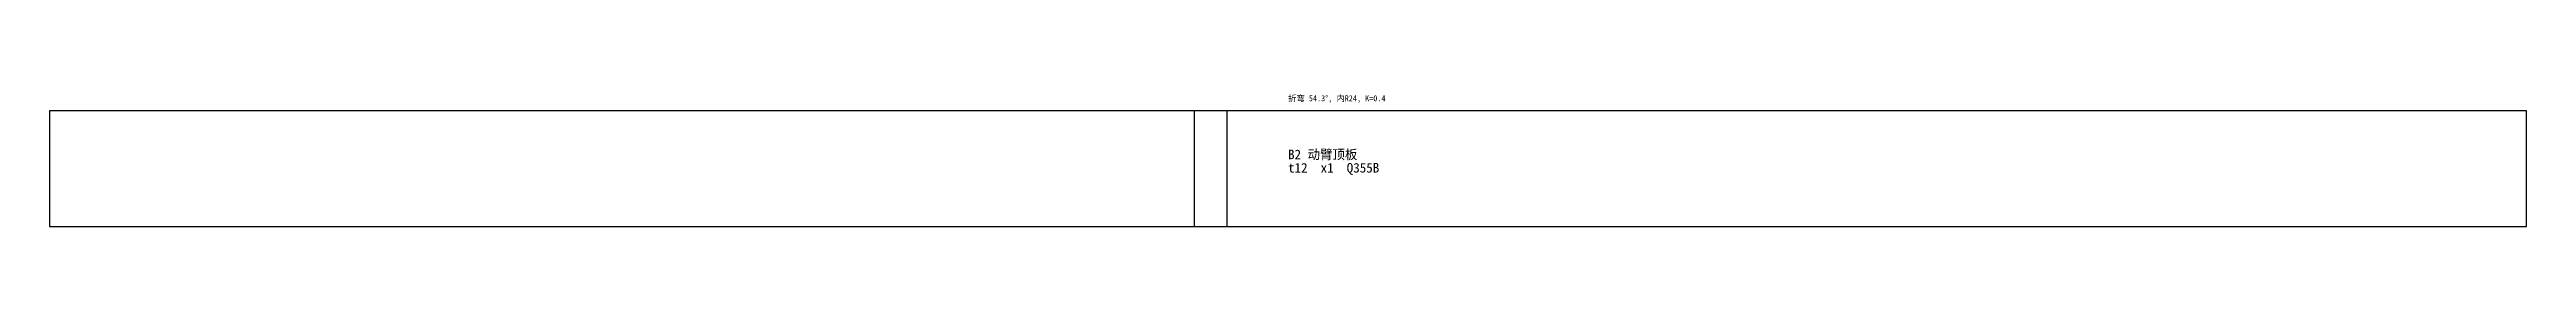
# Model space of a CAD drawing. Header units: millimetres. Extents: x 0 to 2068, y 0 to 111.
import ezdxf

# ---------------------------------------------------------------- set-up
doc = ezdxf.new("R2010")
doc.units = ezdxf.units.MM
doc.layers.add('CUT', color=7, linetype='Continuous')
doc.layers.add('MARK', color=3, linetype='Continuous')

msp = doc.modelspace()

# ---------------------------------------------------------------- linework, layer by layer
at = {"layer": 'CUT'}
msp.add_lwpolyline([(0, 0), (2067.9, 0), (2067.9, 97), (0, 97)], close=True, dxfattribs=at)
at = {"layer": 'MARK'}
for p, q in [((955.8, 0), (955.8, 97)), ((983.1, 0), (983.1, 97))]:
    msp.add_line(p, q, dxfattribs=at)

# ---------------------------------------------------------------- texts
for s, height, p in [('折弯 54.3°, 内R24, K=0.4', 5, (1034, 105)), ('B2 动臂顶板', 8, (1034, 56.5)), ('t12  x1  Q355B', 8, (1034, 45.3))]:
    msp.add_text(s, height=height, dxfattribs=at).set_placement(p)

doc.saveas('drawing.dxf')
